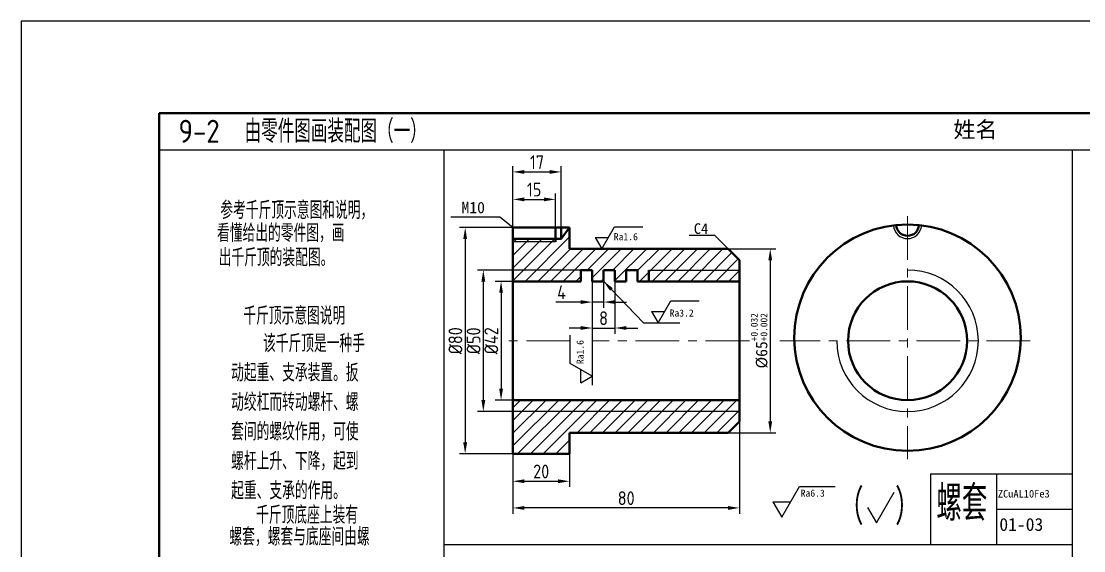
# Model space of a CAD drawing. Header units: millimetres. Extents: x 645 to 2308, y 762 to 2069.
# Drawn here: x 1513.3 to 1744.3, y 1954.2 to 2069.4 of the extents above; entities that cross this region are included whole.
import ezdxf

# ---------------------------------------------------------------- set-up
doc = ezdxf.new("R2010")
doc.units = ezdxf.units.MM
doc.linetypes.add('CENTER', pattern=[50.8, 31.75, -6.35, 6.35, -6.35])
doc.layers.add('文字', color=7, linetype='Continuous')
doc.layers.add('细实线', color=7, linetype='Continuous')
doc.layers.add('点化线', color=7, linetype='CENTER', lineweight=15)
doc.layers.add('粗实线', color=7, linetype='Continuous', lineweight=40)
doc.styles.add('HZ', font='txt.shx', dxfattribs={"bigfont": 'gbcbig.shx'})
doc.styles.add('汉字', font='gbenor.shx', dxfattribs={"bigfont": 'gbcbig.shx'})
doc.dimstyles.new('aa', dxfattribs={"dimtxt": 2.5, "dimasz": 2.5, "dimexe": 1.25, "dimexo": 0, "dimtad": 1, "dimdec": 0, "dimdsep": 46, "dimtxsty": 'Standard', "dimcen": 2.5, "dimadec": 0, "dimazin": 2, "dimtol": 1, "dimtp": 0.032, "dimtm": -0.002, "dimtfac": 1, "dimtdec": 0, "dimtmove": 0, "dimatfit": 3, "dimfxl": 0, "dimarcsym": 0})
doc.dimstyles.new('ISO-25', dxfattribs={"dimtxt": 3, "dimasz": 2.5, "dimexe": 1.25, "dimexo": 0, "dimtad": 1, "dimdec": 0, "dimdsep": 46, "dimtxsty": '汉字', "dimcen": 2.5, "dimadec": 0, "dimazin": 0, "dimtfac": 1, "dimtdec": 0, "dimtmove": 0, "dimatfit": 3, "dimfxl": 0, "dimarcsym": 0})

# ---------------------------------------------------------------- blocks, each defined once
blk = doc.blocks.new('*D19')
at = {"layer": 'Defpoints', "color": 0, "transparency": 16777216}
for p in [(1620.17, 2012.82), (1617.6, 1986.94), (1620.17, 1986.94)]:
    blk.add_point(p, dxfattribs=at)
at = {"layer": '细实线', "color": 0, "lineweight": -2, "transparency": 16777216}
for p, q in [((1620.17, 2012.82), (1616.35, 2012.82)), ((1617.6, 2010.32), (1617.6, 1989.44)), ((1620.17, 1986.94), (1616.35, 1986.94))]:
    blk.add_line(p, q, dxfattribs=at)
at = {"layer": '细实线', "color": 0, "transparency": 16777216}
for points in [[(1617.19, 2010.32), (1618.02, 2010.32), (1617.6, 2012.82)], [(1617.19, 1989.44), (1618.02, 1989.44), (1617.6, 1986.94)]]:
    blk.add_solid(points, dxfattribs=at)
at = {"layer": '细实线', "color": 0, "transparency": 16777216, "insert": (1615.48, 1999.88), "char_height": 3, "attachment_point": 5, "rotation": 90, "style": '汉字'}
blk.add_mtext('%%c42', dxfattribs=at)
blk = doc.blocks.new('*D20')
at = {"layer": 'Defpoints', "color": 0, "transparency": 16777216}
for p in [(1620.17, 2015.28), (1613.74, 1984.48), (1620.17, 1984.48)]:
    blk.add_point(p, dxfattribs=at)
at = {"layer": '细实线', "color": 0, "lineweight": -2, "transparency": 16777216}
for p, q in [((1620.17, 2015.28), (1612.49, 2015.28)), ((1613.74, 2012.78), (1613.74, 1986.98)), ((1620.17, 1984.48), (1612.49, 1984.48))]:
    blk.add_line(p, q, dxfattribs=at)
at = {"layer": '细实线', "color": 0, "transparency": 16777216}
for points in [[(1613.32, 2012.78), (1614.16, 2012.78), (1613.74, 2015.28)], [(1613.32, 1986.98), (1614.16, 1986.98), (1613.74, 1984.48)]]:
    blk.add_solid(points, dxfattribs=at)
at = {"layer": '细实线', "color": 0, "transparency": 16777216, "insert": (1611.62, 1999.88), "char_height": 3, "attachment_point": 5, "rotation": 90, "style": '汉字'}
blk.add_mtext('%%c50', dxfattribs=at)
blk = doc.blocks.new('*D21')
at = {"layer": 'Defpoints', "color": 0, "transparency": 16777216}
for p in [(1620.17, 2024.52), (1609.8, 1975.24), (1620.17, 1975.24)]:
    blk.add_point(p, dxfattribs=at)
at = {"layer": '细实线', "color": 0, "lineweight": -2, "transparency": 16777216}
for p, q in [((1620.17, 2024.52), (1608.55, 2024.52)), ((1609.8, 2022.02), (1609.8, 1977.74)), ((1620.17, 1975.24), (1608.55, 1975.24))]:
    blk.add_line(p, q, dxfattribs=at)
at = {"layer": '细实线', "color": 0, "transparency": 16777216}
for points in [[(1609.38, 2022.02), (1610.21, 2022.02), (1609.8, 2024.52)], [(1609.38, 1977.74), (1610.21, 1977.74), (1609.8, 1975.24)]]:
    blk.add_solid(points, dxfattribs=at)
at = {"layer": '细实线', "color": 0, "transparency": 16777216, "insert": (1607.67, 1999.88), "char_height": 3, "attachment_point": 5, "rotation": 90, "style": '汉字'}
blk.add_mtext('%%c80', dxfattribs=at)
blk = doc.blocks.new('3.2')
at = {"layer": '细实线'}
for p, q in [((0, 0), (4.49, 7.77)), ((4.49, 7.77), (14.47, 7.77)), ((-2.34, 4.05), (0, 0)), ((-2.34, 4.05), (2.34, 4.05))]:
    blk.add_line(p, q, dxfattribs=at)
at = {"layer": '细实线', "insert": (4.04, 4.71), "char_height": 2.5, "width": 12.9585, "attachment_point": 1}
blk.add_mtext('Ra3.2', dxfattribs=at)
blk = doc.blocks.new('1.6')
at = {"layer": '细实线'}
for p, q in [((0, 0), (4.49, 7.77)), ((4.49, 7.77), (14.47, 7.77)), ((-2.34, 4.05), (0, 0)), ((-2.34, 4.05), (2.34, 4.05))]:
    blk.add_line(p, q, dxfattribs=at)
at = {"layer": '细实线', "insert": (4.23, 5.53), "char_height": 2.5, "width": 12.4303, "attachment_point": 1}
blk.add_mtext('Ra1.6', dxfattribs=at)
blk = doc.blocks.new('*D39')
at = {"layer": 'Defpoints', "color": 0, "transparency": 16777216}
for p in [(1630.65, 2036.64), (1620.17, 2024.52), (1630.65, 2024.52)]:
    blk.add_point(p, dxfattribs=at)
at = {"layer": '细实线', "color": 0, "lineweight": -2, "transparency": 16777216}
for p, q in [((1620.17, 2024.52), (1620.17, 2037.89)), ((1622.67, 2036.64), (1628.15, 2036.64)), ((1630.65, 2024.52), (1630.65, 2037.89))]:
    blk.add_line(p, q, dxfattribs=at)
at = {"layer": '细实线', "color": 0, "transparency": 16777216}
for points in [[(1622.67, 2037.05), (1622.67, 2036.22), (1620.17, 2036.64)], [(1628.15, 2037.05), (1628.15, 2036.22), (1630.65, 2036.64)]]:
    blk.add_solid(points, dxfattribs=at)
at = {"layer": '细实线', "color": 0, "transparency": 16777216, "insert": (1625.41, 2038.76), "char_height": 3, "attachment_point": 5, "style": '汉字'}
blk.add_mtext('17', dxfattribs=at)
blk = doc.blocks.new('*D40')
at = {"layer": 'Defpoints', "color": 0, "transparency": 16777216}
for p in [(1629.41, 2030.66), (1620.17, 2024.52), (1629.41, 2024.52)]:
    blk.add_point(p, dxfattribs=at)
at = {"layer": '细实线', "color": 0, "lineweight": -2, "transparency": 16777216}
for p, q in [((1620.17, 2024.52), (1620.17, 2031.91)), ((1629.41, 2024.52), (1629.41, 2031.91)), ((1622.67, 2030.66), (1626.91, 2030.66))]:
    blk.add_line(p, q, dxfattribs=at)
at = {"layer": '细实线', "color": 0, "transparency": 16777216}
for points in [[(1622.67, 2031.08), (1622.67, 2030.24), (1620.17, 2030.66)], [(1626.91, 2031.08), (1626.91, 2030.24), (1629.41, 2030.66)]]:
    blk.add_solid(points, dxfattribs=at)
at = {"layer": '细实线', "color": 0, "transparency": 16777216, "insert": (1624.79, 2032.79), "char_height": 3, "attachment_point": 5, "style": '汉字'}
blk.add_mtext('15', dxfattribs=at)
blk = doc.blocks.new('*D41')
at = {"layer": 'Defpoints', "color": 0, "transparency": 16777216}
for p in [(1637.42, 2012.82), (1639.89, 2012.82), (1639.89, 2008.31)]:
    blk.add_point(p, dxfattribs=at)
at = {"layer": '细实线', "color": 0, "lineweight": -2, "transparency": 16777216}
for p, q in [((1637.42, 2012.82), (1637.42, 2007.06)), ((1639.89, 2012.82), (1639.89, 2007.06)), ((1634.92, 2008.31), (1629.51, 2008.31)), ((1639.89, 2008.31), (1637.42, 2008.31)), ((1642.39, 2008.31), (1644.89, 2008.31))]:
    blk.add_line(p, q, dxfattribs=at)
at = {"layer": '细实线', "color": 0, "transparency": 16777216}
for points in [[(1634.92, 2008.72), (1634.92, 2007.89), (1637.42, 2008.31)], [(1642.39, 2008.72), (1642.39, 2007.89), (1639.89, 2008.31)]]:
    blk.add_solid(points, dxfattribs=at)
at = {"layer": '细实线', "color": 0, "transparency": 16777216, "insert": (1630.76, 2010.43), "char_height": 3, "attachment_point": 5, "style": '汉字'}
blk.add_mtext('4', dxfattribs=at)
blk = doc.blocks.new('*D42')
at = {"layer": 'Defpoints', "color": 0, "transparency": 16777216}
for p in [(1637.42, 2012.82), (1642.35, 2012.82), (1642.35, 2002.66)]:
    blk.add_point(p, dxfattribs=at)
at = {"layer": '细实线', "color": 0, "lineweight": -2, "transparency": 16777216}
for p, q in [((1637.42, 2012.82), (1637.42, 2001.41)), ((1642.35, 2012.82), (1642.35, 2001.41)), ((1634.92, 2002.66), (1632.42, 2002.66)), ((1637.42, 2002.66), (1642.35, 2002.66)), ((1644.85, 2002.66), (1647.35, 2002.66))]:
    blk.add_line(p, q, dxfattribs=at)
at = {"layer": '细实线', "color": 0, "transparency": 16777216}
for points in [[(1634.92, 2003.08), (1634.92, 2002.25), (1637.42, 2002.66)], [(1644.85, 2003.08), (1644.85, 2002.25), (1642.35, 2002.66)]]:
    blk.add_solid(points, dxfattribs=at)
at = {"layer": '细实线', "color": 0, "transparency": 16777216, "insert": (1639.89, 2004.79), "char_height": 3, "attachment_point": 5, "style": '汉字'}
blk.add_mtext('8', dxfattribs=at)
blk = doc.blocks.new('*D43')
at = {"layer": 'Defpoints', "color": 0, "transparency": 16777216}
for p in [(1666.99, 2019.9), (1666.99, 1979.86), (1676.14, 1979.86)]:
    blk.add_point(p, dxfattribs=at)
at = {"layer": '细实线', "color": 0, "lineweight": -2, "transparency": 16777216}
for p, q in [((1666.99, 2019.9), (1677.39, 2019.9)), ((1676.14, 2017.4), (1676.14, 1982.36)), ((1666.99, 1979.86), (1677.39, 1979.86))]:
    blk.add_line(p, q, dxfattribs=at)
at = {"layer": '细实线', "color": 0, "transparency": 16777216}
for points in [[(1675.72, 2017.4), (1676.56, 2017.4), (1676.14, 2019.9)], [(1675.72, 1982.36), (1676.56, 1982.36), (1676.14, 1979.86)]]:
    blk.add_solid(points, dxfattribs=at)
at = {"layer": '细实线', "color": 0, "transparency": 16777216, "insert": (1673.76, 1999.88), "char_height": 2.5, "attachment_point": 5, "rotation": 90}
blk.add_mtext('\\A0;%%c65\\H0.6X;\\S+0.032^ +0.002', dxfattribs=at)
blk = doc.blocks.new('*D63')
at = {"layer": 'Defpoints', "color": 0, "transparency": 16777216}
for p in [(1620.17, 1975.24), (1632.49, 1975.24), (1632.49, 1969.3)]:
    blk.add_point(p, dxfattribs=at)
at = {"layer": '细实线', "color": 0, "lineweight": -2, "transparency": 16777216}
for p, q in [((1620.17, 1975.24), (1620.17, 1968.05)), ((1632.49, 1975.24), (1632.49, 1968.05)), ((1622.67, 1969.3), (1629.99, 1969.3))]:
    blk.add_line(p, q, dxfattribs=at)
at = {"layer": '细实线', "color": 0, "transparency": 16777216}
for points in [[(1622.67, 1969.72), (1622.67, 1968.89), (1620.17, 1969.3)], [(1629.99, 1969.72), (1629.99, 1968.89), (1632.49, 1969.3)]]:
    blk.add_solid(points, dxfattribs=at)
at = {"layer": '细实线', "color": 0, "transparency": 16777216, "insert": (1626.33, 1971.43), "char_height": 3, "attachment_point": 5, "style": '汉字'}
blk.add_mtext('20', dxfattribs=at)
blk = doc.blocks.new('*D64')
at = {"layer": 'Defpoints', "color": 0, "transparency": 16777216}
for p in [(1620.17, 1982.32), (1669.45, 1982.32), (1620.17, 1963.49)]:
    blk.add_point(p, dxfattribs=at)
at = {"layer": '细实线', "color": 0, "lineweight": -2, "transparency": 16777216}
for p, q in [((1620.17, 1982.32), (1620.17, 1962.24)), ((1669.45, 1982.32), (1669.45, 1962.24)), ((1666.95, 1963.49), (1622.67, 1963.49))]:
    blk.add_line(p, q, dxfattribs=at)
at = {"layer": '细实线', "color": 0, "transparency": 16777216}
for points in [[(1622.67, 1963.9), (1622.67, 1963.07), (1620.17, 1963.49)], [(1666.95, 1963.9), (1666.95, 1963.07), (1669.45, 1963.49)]]:
    blk.add_solid(points, dxfattribs=at)
at = {"layer": '细实线', "color": 0, "transparency": 16777216, "insert": (1644.81, 1965.61), "char_height": 3, "attachment_point": 5, "style": '汉字'}
blk.add_mtext('80', dxfattribs=at)

msp = doc.modelspace()

# ---------------------------------------------------------------- hatches: boundary and pattern name
at = {"layer": '细实线'}
h = msp.add_hatch(dxfattribs=at)
h.set_pattern_fill('ANSI31', color=256, scale=0.616, style=0)
h.paths.add_polyline_path([(1629.4144, 2022.0566), (1620.1744, 2022.0566), (1620.1744, 2021.4406), (1629.4144, 2021.4406)], flags=17)
h.paths.add_polyline_path([(1634.9584, 2015.2806), (1637.4224, 2015.2806), (1637.4224, 2012.8166), (1639.8864, 2012.8166), (1639.8864, 2015.2806), (1642.3504, 2015.2806), (1642.3504, 2012.8166), (1644.8144, 2012.8166), (1644.8144, 2015.2806), (1647.2784, 2015.2806), (1647.2784, 2012.8166), (1649.7424, 2012.8166), (1649.7424, 2015.2806), (1669.4544, 2015.2806), (1669.4544, 2017.4366), (1666.9904, 2019.9006), (1632.4944, 2019.9006), (1632.4944, 2024.5206), (1630.6464, 2022.0566), (1629.4144, 2022.0566), (1629.4144, 2021.4406), (1620.1744, 2021.4406), (1620.1744, 2015.2806)])
h.paths.add_polyline_path([(1620.1744, 2015.2806), (1620.1744, 2012.8166), (1634.9584, 2012.8166), (1634.9584, 2015.2806)], flags=17)
h.paths.add_polyline_path([(1669.4544, 2012.8166), (1669.4544, 2015.2806), (1649.7424, 2015.2806), (1649.7424, 2012.8166)], flags=17)
h.paths.add_polyline_path([(1666.9904, 1979.8606), (1669.4544, 1982.3246), (1669.4544, 1984.4806), (1620.1744, 1984.4806), (1620.1744, 1975.2406), (1632.4944, 1975.2406), (1632.4944, 1979.8606)])
h.paths.add_polyline_path([(1669.4544, 1984.4806), (1669.4544, 1986.9446), (1620.1744, 1986.9446), (1620.1744, 1984.4806)])

# ---------------------------------------------------------------- linework, layer by layer
at = {"layer": '点化线', "ltscale": 0.3}
for p, q in [((1705.9989, 2027.0134), (1705.9989, 1974.0916)), ((1632.6339, 1999.8806), (1618.2802, 1999.8806)), ((1671.6042, 1999.8806), (1637.4224, 1999.8806)), ((1732.6918, 1999.8806), (1678.2132, 1999.8806))]:
    msp.add_line(p, q, dxfattribs=at)
at = {"layer": '粗实线', "color": 7}
for p, q in [((1868.2518, 2049.4441), (1543.2518, 2049.4441)), ((1543.2518, 2049.4441), (1543.2518, 1821.4441))]:
    msp.add_line(p, q, dxfattribs=at)
at = {"layer": '粗实线'}
for p, q in [((1632.4944, 2024.5206), (1620.1744, 2024.5206)), ((1620.1744, 2024.5206), (1620.1744, 1975.2406)), ((1629.4144, 2024.5206), (1629.4144, 2021.4406)), ((1630.6464, 2024.5206), (1630.6464, 2022.0566)), ((1630.6464, 2022.0566), (1632.4944, 2024.5206)), ((1632.4944, 2024.5206), (1632.4944, 2019.9006)), ((1630.6464, 2022.0566), (1620.1744, 2022.0566)), ((1666.9904, 2019.9006), (1632.4944, 2019.9006)), ((1666.9904, 2019.9006), (1669.4544, 2017.4366)), ((1669.4544, 2017.4366), (1669.4544, 1982.3246)), ((1637.4224, 2015.2806), (1634.9584, 2015.2806)), ((1634.9584, 2015.2806), (1634.9584, 2012.8166)), ((1637.4224, 2015.2806), (1637.4224, 2012.8166)), ((1642.3504, 2015.2806), (1639.8864, 2015.2806)), ((1639.8864, 2015.2806), (1639.8864, 2012.8166)), ((1642.3504, 2015.2806), (1642.3504, 2012.8166)), ((1647.2784, 2015.2806), (1644.8144, 2015.2806)), ((1644.8144, 2015.2806), (1644.8144, 2012.8166)), ((1647.2784, 2015.2806), (1647.2784, 2012.8166)), ((1649.7424, 2015.2806), (1649.7424, 2012.8166)), ((1634.9584, 2012.8166), (1620.1744, 2012.8166)), ((1639.8864, 2012.8166), (1637.4224, 2012.8166)), ((1644.8144, 2012.8166), (1642.3504, 2012.8166)), ((1669.4544, 2012.8166), (1647.2784, 2012.8166)), ((1669.4544, 1986.9446), (1620.1744, 1986.9446)), ((1669.4544, 1982.3246), (1666.9904, 1979.8606)), ((1666.9904, 1979.8606), (1632.4944, 1979.8606)), ((1632.4944, 1979.8606), (1632.4944, 1975.2406)), ((1632.4944, 1975.2406), (1620.1744, 1975.2406))]:
    msp.add_line(p, q, dxfattribs=at)
for centre, radius in [((1705.9989, 2000.5525), 24.64), ((1705.9989, 1999.8806), 12.936)]:
    msp.add_circle(centre, radius, dxfattribs=at)
msp.add_arc((1705.9989, 2025.1925), 2.464, 182.865984, 357.134016, dxfattribs=at)
at = {"layer": '细实线', "color": 7}
for p, q in [((1885.2518, 2069.4441), (1513.2518, 2069.4441)), ((1513.2518, 2069.4441), (1513.2518, 1804.4441)), ((1543.2518, 2041.4441), (1868.2518, 2041.4441))]:
    msp.add_line(p, q, dxfattribs=at)
at = {"layer": '细实线'}
for p, q in [((1605.1285, 2041.4441), (1605.1285, 1821.4441)), ((1741.82, 2041.4441), (1741.82, 1821.4441)), ((1617.3228, 2026.7625), (1606.6471, 2026.7625)), ((1620.1744, 2024.5206), (1617.3228, 2026.7625)), ((1664.0971, 2022.7938), (1658.4994, 2022.7938)), ((1666.9904, 2019.9006), (1664.0971, 2022.7938)), ((1629.4144, 2021.4406), (1620.1744, 2021.4406)), ((1634.9584, 2015.2806), (1620.1744, 2015.2806)), ((1649.7424, 2015.2806), (1669.4544, 2015.2806)), ((1637.4224, 2001.4128), (1637.4224, 1990.208)), ((1669.4544, 1984.4806), (1620.1744, 1984.4806)), ((1711.02, 1970.9275), (1711.02, 1955.5275)), ((1711.02, 1970.9275), (1741.82, 1970.9275)), ((1725.3602, 1970.9275), (1725.3602, 1955.5275)), ((1678.6359, 1961.4862), (1682.4859, 1968.1546)), ((1682.4859, 1968.1546), (1690.2441, 1968.1546)), ((1699.2354, 1960.2511), (1703.0854, 1966.9195)), ((1676.7109, 1964.8204), (1680.5609, 1964.8204)), ((1676.7109, 1964.8204), (1678.6359, 1961.4862)), ((1697.3104, 1963.5853), (1699.2354, 1960.2511)), ((1725.3602, 1963.2275), (1741.82, 1963.2275)), ((1605.1285, 1955.5275), (1741.82, 1955.5275))]:
    msp.add_line(p, q, dxfattribs=at)
for centre, radius, start, end in [((1705.9989, 2025.1925), 3.08, 183.583322, 356.416678), ((1705.9989, 1999.8806), 15.4, 180, 90)]:
    msp.add_arc(centre, radius, start, end, dxfattribs=at)

# ---------------------------------------------------------------- block references
at = {"layer": '细实线', "xscale": 0.6159999999999854, "yscale": 0.6159999999999854, "zscale": 0.6159999999999854}
for name, p in [('1.6', (1639.5067, 2019.9006)), ('3.2', (1651.7699, 2003.7902))]:
    msp.add_blockref(name, p, dxfattribs=at)
at = {"layer": '细实线', "xscale": 0.6159999999999854, "yscale": 0.6159999999999854, "zscale": 0.6159999999999854, "rotation": 90}
msp.add_blockref('1.6', (1637.4224, 1992.192), dxfattribs=at)

# ---------------------------------------------------------------- texts
at = {"layer": '文字', "color": 7, "insert": (1544.7518, 2045.4441), "char_height": 5, "width": 313.5, "attachment_point": 4, "style": '汉字'}
msp.add_mtext(' 9-2  由零件图画装配图（一）', dxfattribs=at)
at = {"layer": '文字', "color": 7, "insert": (1711.2266, 2045.6716), "char_height": 3.5, "width": 313.5, "attachment_point": 4}
msp.add_mtext('{\\fSimSun|b0|i0|c134|p2;  姓名            班级              学号}', dxfattribs=at)
at = {"layer": '细实线', "style": 'HZ'}
for s, height, p in [('参考千斤顶示意图和说明，', 3.85, (1556.5387, 2026.3797)), ('看懂给出的零件图，画', 3.85, (1555.8372, 2021.4017)), ('出千斤顶的装配图。', 3.85, (1556.188, 2016.0787)), ('千斤顶示意图说明', 3.85, (1561.556, 2003.3963)), ('该千斤顶是一种手', 3.85, (1565.8288, 1997.3843)), ('动起重、支承装置。扳', 3.85, (1558.8982, 1991.008)), ('动绞杠而转动螺杆、螺', 3.85, (1558.8982, 1984.5913)), ('套间的螺纹作用，可使', 3.85, (1558.8982, 1978.1746)), ('螺杆上升、下降，起到', 3.85, (1558.8982, 1971.758)), ('起重、支承的作用。', 3.85, (1558.8982, 1965.3413)), ('螺套', 7.7, (1712.2622, 1960.6674)), ('千斤顶底座上装有', 3.85, (1564.3259, 1960.0372)), ('螺套，螺套与底座间由螺', 3.85, (1558.5282, 1955.2945))]:
    msp.add_text(s, height=height, dxfattribs=at).set_placement(p)
at = {"layer": '细实线'}
for s, height, p in [('M10', 2.5, (1608.9954, 2027.6348)), ('C4', 2.31, (1659.5146, 2023.1438)), ('Ra6.3', 1.54, (1682.7573, 1965.943)), ('ZCuAL10Fe3', 1.6573, (1725.641, 1965.7553)), ('01-03', 2.80665, (1725.9662, 1958.4922))]:
    msp.add_text(s, height=height, dxfattribs=at).set_placement(p)
at = {"layer": '细实线', "insert": (1690.8876, 1967.5749), "char_height": 7.7, "width": 45.025481, "attachment_point": 1, "style": 'HZ'}
msp.add_mtext('（ ）', dxfattribs=at)

# ---------------------------------------------------------------- dimensions: what is measured, and where the dimension line sits
at = {"layer": '细实线'}
for base, p1, p2, text, picture, middle in [((1630.6464, 2036.6353), (1620.1744, 2024.5206), (1630.6464, 2024.5206), '17', '*D39', (1625.4104, 2036.6353)), ((1629.4144, 2030.6602), (1620.1744, 2024.5206), (1629.4144, 2024.5206), '15', '*D40', (1624.7944, 2030.6602)), ((1639.8864, 2008.3054), (1637.4224, 2012.8166), (1639.8864, 2012.8166), '4', '*D41', (1630.7557, 2008.3054)), ((1642.3504, 2002.6628), (1637.4224, 2012.8166), (1642.3504, 2012.8166), '8', '*D42', (1639.8864, 2002.6628))]:
    dim = msp.add_linear_dim(base=base, p1=p1, p2=p2, text=text, dimstyle='ISO-25', dxfattribs=at)
    dim.commit()
    dim.dimension.update_dxf_attribs({"geometry": picture, "text_midpoint": middle, "dimtype": 160})
dim = msp.add_linear_dim(base=(1676.1385, 1979.8606), p1=(1666.9904, 2019.9006), p2=(1666.9904, 1979.8606), angle=90, text='\\A0;%%c65\\H0.6X;\\S+0.032^ +0.002', dimstyle='aa', override={"dimpost": '%%c<>'}, dxfattribs=at)
dim.commit()
dim.dimension.update_dxf_attribs({"geometry": '*D43', "text_midpoint": (1673.7635, 1999.8806)})
for base, p1, p2, text, picture, middle in [((1609.7976, 1975.2406), (1620.1744, 2024.5206), (1620.1744, 1975.2406), '%%c80', '*D21', (1607.6726, 1999.8806)), ((1613.7404, 1984.4806), (1620.1744, 2015.2806), (1620.1744, 1984.4806), '%%c50', '*D20', (1611.6154, 1999.8806)), ((1617.6038, 1986.9446), (1620.1744, 2012.8166), (1620.1744, 1986.9446), '%%c42', '*D19', (1615.4788, 1999.8806))]:
    dim = msp.add_linear_dim(base=base, p1=p1, p2=p2, angle=90, text=text, dimstyle='ISO-25', dxfattribs=at)
    dim.commit()
    dim.dimension.update_dxf_attribs({"geometry": picture, "text_midpoint": middle})
for base, p1, p2, text, picture, middle in [((1620.1744, 1963.4883), (1669.4544, 1982.3246), (1620.1744, 1982.3246), '80', '*D64', (1644.8144, 1965.6133)), ((1632.4944, 1969.3032), (1620.1744, 1975.2406), (1632.4944, 1975.2406), '20', '*D63', (1626.3344, 1971.4282))]:
    dim = msp.add_linear_dim(base=base, p1=p1, p2=p2, text=text, dimstyle='ISO-25', dxfattribs=at)
    dim.commit()
    dim.dimension.update_dxf_attribs({"geometry": picture, "text_midpoint": middle})

# ---------------------------------------------------------------- leaders
msp.add_leader([(1639.8597, 2012.8715), (1648.5427, 2003.7902), (1656.4701, 2003.7892)], dimstyle='ISO-25', override={"dimgap": 0.625, "dimtad": 0}, dxfattribs=at)

doc.saveas('drawing.dxf')
